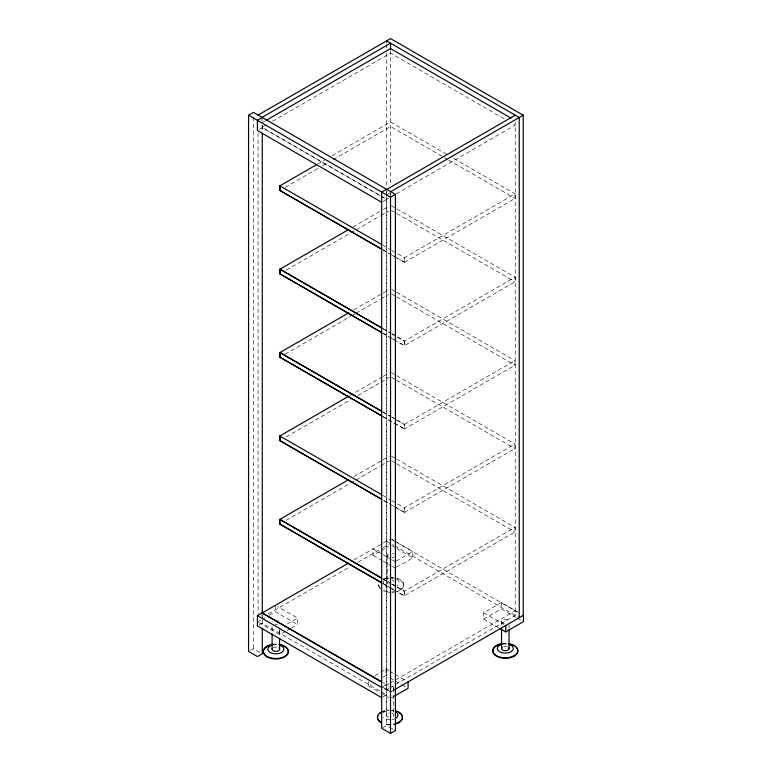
<?xml version="1.0" encoding="UTF-8"?>
<svg xmlns="http://www.w3.org/2000/svg" width="772" height="772" viewBox="0 0 772 772"><rect width="100%" height="100%" fill="white"/><g stroke="black" fill="none" stroke-linecap="round" stroke-linejoin="round"><path stroke-width="0.58" stroke-dasharray="3.86 2.9" d="M262.055 122.738L265.182 120.924M266.234 124.919L262.055 127.332L386.772 199.34L388.866 198.134M272.497 121.3L390.535 53.152L504.859 119.158M259.353 129.397L262.277 127.718L380.287 195.847M317.562 164.098L325.909 159.283M332.163 155.674L390.574 121.947L447.644 154.892M285.225 187.364L318.604 168.093M322.773 165.69L326.952 163.278M333.205 159.669L390.574 126.54L443.495 157.092M386.772 194.747L389.908 192.932M382.661 201.714L386.55 199.465L381.329 196.455M396.171 193.907L515.252 125.16L512.135 123.366M353.026 226.997L382.237 210.138M383.279 209.53L388.49 206.52M286.267 270.132L349.899 233.405M350.942 232.797L355.11 230.384M356.153 229.786L380.142 215.938M381.194 215.33L388.49 211.113M404.374 262.335L515.078 198.423L515.078 193.82L404.374 257.742L404.374 262.335L397.117 258.137M353.981 309.813L382.14 293.553M383.192 292.955L388.403 289.944M285.138 354.165L350.855 316.221M351.897 315.613L355.023 313.808M356.066 313.21L380.056 299.362M381.098 298.754L388.403 294.537M397.117 336.92L404.374 341.108L515.078 277.196L515.078 281.79L404.374 345.702L397.117 341.513M349.764 395.621L382.101 376.958M383.144 376.35L389.406 372.741M286.132 436.952L350.806 399.616M358.112 395.399L380.017 382.758M381.059 382.15L389.406 377.334M404.374 424.484L514.992 360.62L514.992 365.214L404.374 429.078L404.422 424.455L391.925 417.295M353.933 476.585L382.101 460.324M383.144 459.726L389.406 456.107M286.132 520.328L349.764 483.59M350.806 482.992L354.975 480.58M356.027 479.981L380.017 466.124M381.059 465.526L389.406 460.701M404.335 512.473L514.943 448.609L514.943 444.016L404.335 507.879L404.335 512.473L382.594 499.87L390.979 504.608M353.972 559.932L390.757 538.702M268.318 613.981L349.793 566.947M358.15 562.122L382.179 548.245M383.221 547.647L390.535 543.42M257.723 621.894L264.999 617.687M269.167 615.284L275.411 611.675L297.519 624.442L297.519 618.063L277.418 606.454M382.111 554.132L373.059 548.911L373.059 555.3L380.345 551.092M381.387 550.494L388.673 546.287M259.353 624.78L262.277 623.091L380.287 691.229M287.116 624.066L297.519 618.063M396.219 561.08L412.866 551.469L412.866 557.847L396.219 567.459M250.514 650.313L253.428 648.625L262.277 653.73M258.726 622.473L279.831 634.661L286.074 631.052M287.116 630.454L290.243 628.649M291.276 628.051L297.519 624.442M396.982 587.106L404.248 591.304L514.943 527.382L514.943 531.985L404.248 595.897L396.982 591.699M374.526 675.741L379.737 672.73M380.779 672.132L385.981 669.131L388.992 670.868M498.712 627.839L483.629 619.134L483.629 612.746L501.327 602.536L518.408 612.399M368.283 681.473L368.283 685.729L371.409 683.924M382.854 677.314L385.981 675.51L388.992 677.256M483.629 619.134L501.327 608.915L516.4 617.619M382.661 686.877L386.55 684.629L383.423 682.824M388.866 683.809L386.772 685.015L382.613 682.612M389.908 683.201L515.252 610.835M388.866 688.402L386.772 689.608L386.772 194.206M389.908 687.794L515.252 615.429L515.252 122.439M393.884 690.1L390.4 692.108L383.366 688.045M382.661 697.087L386.55 694.839L381.329 691.828M391.443 697.898L393.527 696.691M382.661 727.735L386.55 725.487L390.487 727.755M393.845 554.026L393.151 553.698A3.754 2.171 0 0 0 392.253 553.476M388.48 557.046L388.548 557.075A3.754 2.171 0 0 1 388.605 553.987M393.845 581.094L393.151 580.766A3.754 2.171 0 0 0 392.253 580.544M388.548 584.143L388.48 584.114A3.754 2.171 0 0 1 388.605 581.055M277.804 620.292L278.499 620.62M391.915 686.173L392.678 686.53A3.754 2.171 0 0 1 391.751 689.927M391.915 713.241L392.678 713.598A3.754 2.171 0 0 1 391.751 716.995M453.868 158.482L515.078 193.82M444.527 157.691L447.644 159.486M448.677 160.084L515.078 198.423M391.616 205.912L395.766 208.315M396.798 208.913L515.078 277.196M391.616 210.515L395.766 212.908M396.798 213.506L515.078 281.79M382.594 245.158L391.018 249.877M391.925 250.553L404.509 257.665L404.509 262.258L389.985 253.872M382.719 249.674L388.943 253.274M382.594 249.752L390.893 254.548M391.925 255.146L396.075 257.539M391.529 289.336L395.679 291.729M396.712 292.337L514.992 360.62M391.529 293.939L395.679 296.332M396.712 296.93L514.992 365.214M382.719 328.457L391.018 333.243M392.06 333.842L404.509 341.031L404.509 345.624L389.985 337.239M382.594 328.534L390.893 333.321M391.925 333.919L396.075 336.312M382.719 333.05L388.943 336.64M382.594 333.128L390.893 337.914M391.925 338.522L396.075 340.915M391.481 372.731L395.631 375.134M396.673 375.732L514.943 444.016M391.481 377.334L395.631 379.727M396.673 380.326L514.943 448.609M382.719 411.823L391.018 416.619M392.06 417.218L404.509 424.407L404.509 429L392.06 421.811M382.594 411.901L390.931 416.668M382.719 416.417L391.018 421.213M382.594 416.494L404.422 429.049M391.481 456.107L395.631 458.5M396.673 459.099L514.943 527.382M391.481 460.701L395.631 463.094M396.673 463.702L514.943 531.985M382.594 495.277L390.979 500.015M391.887 500.69L404.46 507.802L404.46 512.396L392.012 505.206M391.761 539.281L393.768 540.439M394.772 541.018L412.866 551.469M391.568 539.425L395.727 541.828M396.75 542.417L518.031 612.437M386.55 541.124L393.807 545.312M394.695 545.823L519.238 617.725M391.761 545.659L395.785 547.985M396.789 548.564L412.866 557.847M517.404 618.208L521.428 620.524M383.115 554.721L391.153 559.362M392.166 559.941L395.177 561.678M483.629 612.746L503.74 624.355M373.059 555.3L382.111 560.52M383.115 561.099L391.153 565.741M392.166 566.32L395.177 568.067M382.594 578.643L390.893 583.439M391.925 584.037L396.075 586.431M397.117 587.029L404.374 591.227L404.374 595.82L395.042 590.426M383.491 579.318L390.757 583.516M391.79 584.114L395.94 586.508M382.594 583.236L388.818 586.836M389.85 587.434L394 589.827M383.491 583.912L390.757 588.11M391.79 588.708L395.94 591.101M389.995 671.447L394.019 673.773M395.023 674.352L406.082 680.74M389.995 677.835L394.019 680.151M395.023 680.74L401.054 684.214M402.058 684.803L406.082 687.119M382.613 687.205L390.757 691.905M368.283 685.729L380.345 692.687M381.358 693.275L389.397 697.917M391.472 728.324L393.43 729.453M509.057 625.011L509.057 628.543M501.549 621.383L501.549 626.082M501.327 602.536L501.327 608.915M404.374 341.108L404.374 345.702M404.248 591.304L404.248 595.897M403.708 584.684L403.708 585.176M393.71 688.074L393.71 715.142M390.757 192.884L390.757 195.297M390.535 50.653L390.535 185.656M390.535 192.662L390.535 195.297M387.447 555.502L387.447 582.571M386.772 189.381L386.772 193M386.55 40.897L386.55 43.309M386.55 44.515L386.55 48.134M386.55 52.95L386.55 186.747M386.55 191.659L386.55 725.487M386.203 687.977L386.203 715.036M385.981 669.131L385.981 675.51M378.685 584.684L378.685 585.176M279.831 628.273L279.831 634.661M279.599 630.434L279.599 636.321M275.411 605.296L275.411 611.675M272.101 626.796L272.101 631.506M262.277 125.45L262.277 130.757M262.277 615.168L262.277 618.787M262.277 619.993L262.277 626.015M262.055 117.373L262.055 120.992M262.055 125.035L262.055 131.838M262.055 614.155L262.055 616.452M258.07 133.16L258.07 614.097M253.428 117.219L253.428 648.625M503.508 646.598A3.754 2.171 0 0 1 507.262 646.646M504.241 623.506A3.754 2.171 0 0 1 503.354 623.284L502.591 622.927A3.754 2.171 0 0 1 502.379 620.07A3.754 2.171 0 0 1 507.262 619.578L508.024 619.935A3.754 2.171 0 0 1 509.057 621.479M502.07 644.08A12.506 7.218 0 0 1 507.474 643.935M502.07 643.578A12.506 7.218 0 0 1 507.474 643.443M503.228 644.031A8 4.622 0 0 1 507.378 644.031M393.788 584.192A3.754 2.171 0 0 1 392.079 584.722M393.788 557.123A3.754 2.171 0 0 1 392.079 557.654M397.455 578.421A12.506 7.218 0 0 1 397.455 590.937M394.434 591.651A12.506 7.218 0 0 1 392.282 591.873M387.959 591.651A12.506 7.218 0 0 1 383.153 590.213M380.364 588.293A12.506 7.218 0 0 1 379.11 582.812M383.153 579.145A12.506 7.218 0 0 1 387.959 577.707M391.201 577.456A12.506 7.218 0 0 1 393.373 577.572M394.434 578.199A12.506 7.218 0 0 1 403.602 584.23A12.506 7.218 0 0 1 397.455 591.429M394.434 592.153A12.506 7.218 0 0 1 392.282 592.365M391.201 592.394A12.506 7.218 0 0 1 383.153 590.705M380.364 588.785A12.506 7.218 0 0 1 379.11 583.304M383.153 579.637A12.506 7.218 0 0 1 387.959 578.199M391.201 577.948A12.506 7.218 0 0 1 393.373 578.064M396.856 579.347A8 4.622 0 0 1 396.856 585.89M389.127 587.087A8 4.622 0 0 1 383.192 582.619A8 4.622 0 0 1 389.127 578.151M391.201 577.996A8 4.622 0 0 1 393.266 578.151M273.259 647.64A3.754 2.171 0 0 1 277.804 647.361M277.65 624.046A3.754 2.171 0 0 1 274.793 624.23M272.101 622.097A3.754 2.171 0 0 1 272.255 621.537M272.613 644.794A12.506 7.218 0 0 1 278.026 644.659M272.613 644.302A12.506 7.218 0 0 1 278.026 644.157M271.85 645.209A8 4.622 0 0 1 277.92 644.745M388.905 717.169A3.754 2.171 0 0 1 388.007 716.937L387.245 716.59A3.754 2.171 0 0 1 389.078 712.99M388.905 690.1A3.754 2.171 0 0 1 388.007 689.878L387.245 689.521A3.754 2.171 0 0 1 389.078 685.922M393.961 719.099A8 4.622 0 0 1 392.031 719.552M389.957 719.716A8 4.622 0 0 1 383.028 717.4M383.028 712.778A8 4.622 0 0 1 387.891 710.626M392.031 710.626A8 4.622 0 0 1 393.961 711.089M396.21 723.904A12.506 7.218 0 0 1 393.199 724.618M389.957 724.869A12.506 7.218 0 0 1 383.703 723.904M381.117 712.537A12.506 7.218 0 0 1 388.866 710.452M389.957 710.423A12.506 7.218 0 0 1 393.199 710.665M396.21 723.403A12.506 7.218 0 0 1 393.199 724.126M389.957 724.377A12.506 7.218 0 0 1 383.703 723.403M381.117 712.045A12.506 7.218 0 0 1 388.866 709.96"/><path stroke-width="1.16" d="M395.264 718.626L395.621 718.356A8 4.622 0 0 0 395.621 711.823M262.277 628.427L262.277 653.73L257.404 656.538L248.565 651.433L248.565 115.202L253.428 112.394L395.399 194.361L395.399 730.592L390.535 733.4L381.686 728.295L381.686 192.064L386.55 189.256M258.07 115.076L390.535 38.6L523.213 115.202L523.213 615.429M262.055 117.373L390.535 43.193L390.535 49.225M262.277 117.498L257.404 120.307L257.404 130.526L381.686 202.274M266.234 120.326L390.535 48.559L511.093 118.164M381.551 249.153L279.879 190.452L279.879 185.859L316.52 164.706M279.879 190.452L381.686 249.076M386.772 189.381L515.252 115.202M390.757 191.678L523.213 115.202M248.565 115.202L390.535 197.169L395.399 194.361M381.551 332.529L279.879 273.828L279.879 269.225L348.857 229.409M279.879 273.828L381.686 332.452M348.761 312.824L279.879 352.601L381.6 411.273M381.6 415.876L279.879 357.195L381.686 415.818M381.551 499.272L279.831 440.59L279.879 435.968L348.722 396.229M279.831 440.59L381.638 499.214M381.416 582.715L279.744 524.014L279.744 519.421L348.722 479.595M279.744 524.014L381.551 582.638M381.686 697.647L257.404 625.899L257.404 615.689L348.751 562.952M394.56 689.705L523.435 615.303L523.435 621.682L505.747 631.901L499.716 628.418M394.56 696.093L408.089 688.277L408.089 681.898M386.55 40.897L519.238 117.498L519.238 617.725M279.879 185.859L381.686 244.483M381.686 327.859L280.004 269.148L280.004 273.751M279.879 269.225L381.551 327.926M381.686 411.225L280.004 352.524L280.004 357.118M279.831 435.997L381.638 494.62M381.551 578.045L279.879 519.344L279.879 523.937M279.744 519.421L381.416 578.122M262.277 612.881L381.329 681.618M262.055 613.007L381.58 682.014M257.404 615.689L381.686 687.437M514.152 655.669L514.152 656.161M509.057 629.72L509.057 648.548M505.747 625.513L505.747 631.901M501.549 628.437L501.549 648.441M398.806 722.264L398.806 722.756M390.535 197.169L390.535 733.4M280.004 185.782L280.004 190.375M279.966 435.919L279.966 440.513M279.918 352.572L279.879 357.195M279.599 638.676L279.599 649.262M272.101 633.86L272.101 649.165M267.006 646.164L267.006 646.656M262.277 133.17L262.277 612.765M508.594 647.457A3.754 2.171 0 0 1 507.889 650.063A3.754 2.171 0 0 1 503.354 650.352L502.591 649.995A3.754 2.171 0 0 1 502.099 647.37M508.545 643.578A12.506 7.218 0 0 1 515.551 654.704A12.506 7.218 0 0 1 495.055 654.704A12.506 7.218 0 0 1 502.07 643.578M516.14 647.438A12.506 7.218 0 0 1 510.591 657.599A12.506 7.218 0 0 1 493.549 653.517A12.506 7.218 0 0 1 502.07 644.08M508.545 644.08A12.506 7.218 0 0 1 514.152 645.942M509.308 644.495A8 4.622 0 0 1 511.431 651.471A8 4.622 0 0 1 499.175 651.471A8 4.622 0 0 1 501.298 644.495M279.146 648.171A3.754 2.171 0 0 1 278.441 650.777A3.754 2.171 0 0 1 273.896 651.066L273.134 650.709A3.754 2.171 0 0 1 272.255 648.605M279.088 644.302A12.506 7.218 0 0 1 286.103 655.418A12.506 7.218 0 0 1 265.607 655.418A12.506 7.218 0 0 1 272.613 644.302M279.088 644.794A12.506 7.218 0 0 1 286.682 655.38A12.506 7.218 0 0 1 267.006 656.875A12.506 7.218 0 0 1 269.602 645.508M279.85 645.209A8 4.622 0 0 1 281.983 652.186A8 4.622 0 0 1 269.717 652.186A8 4.622 0 0 1 271.85 645.209M396.21 710.896A12.506 7.218 0 0 1 396.21 723.403M381.117 722.264A12.506 7.218 0 0 1 381.117 712.045M402.038 715.779A12.506 7.218 0 0 1 396.21 723.904M381.117 722.756A12.506 7.218 0 0 1 377.875 715.779M379.708 713.502A12.506 7.218 0 0 1 381.117 712.537M398.806 712.537A12.506 7.218 0 0 1 400.793 714.032"/></g></svg>
